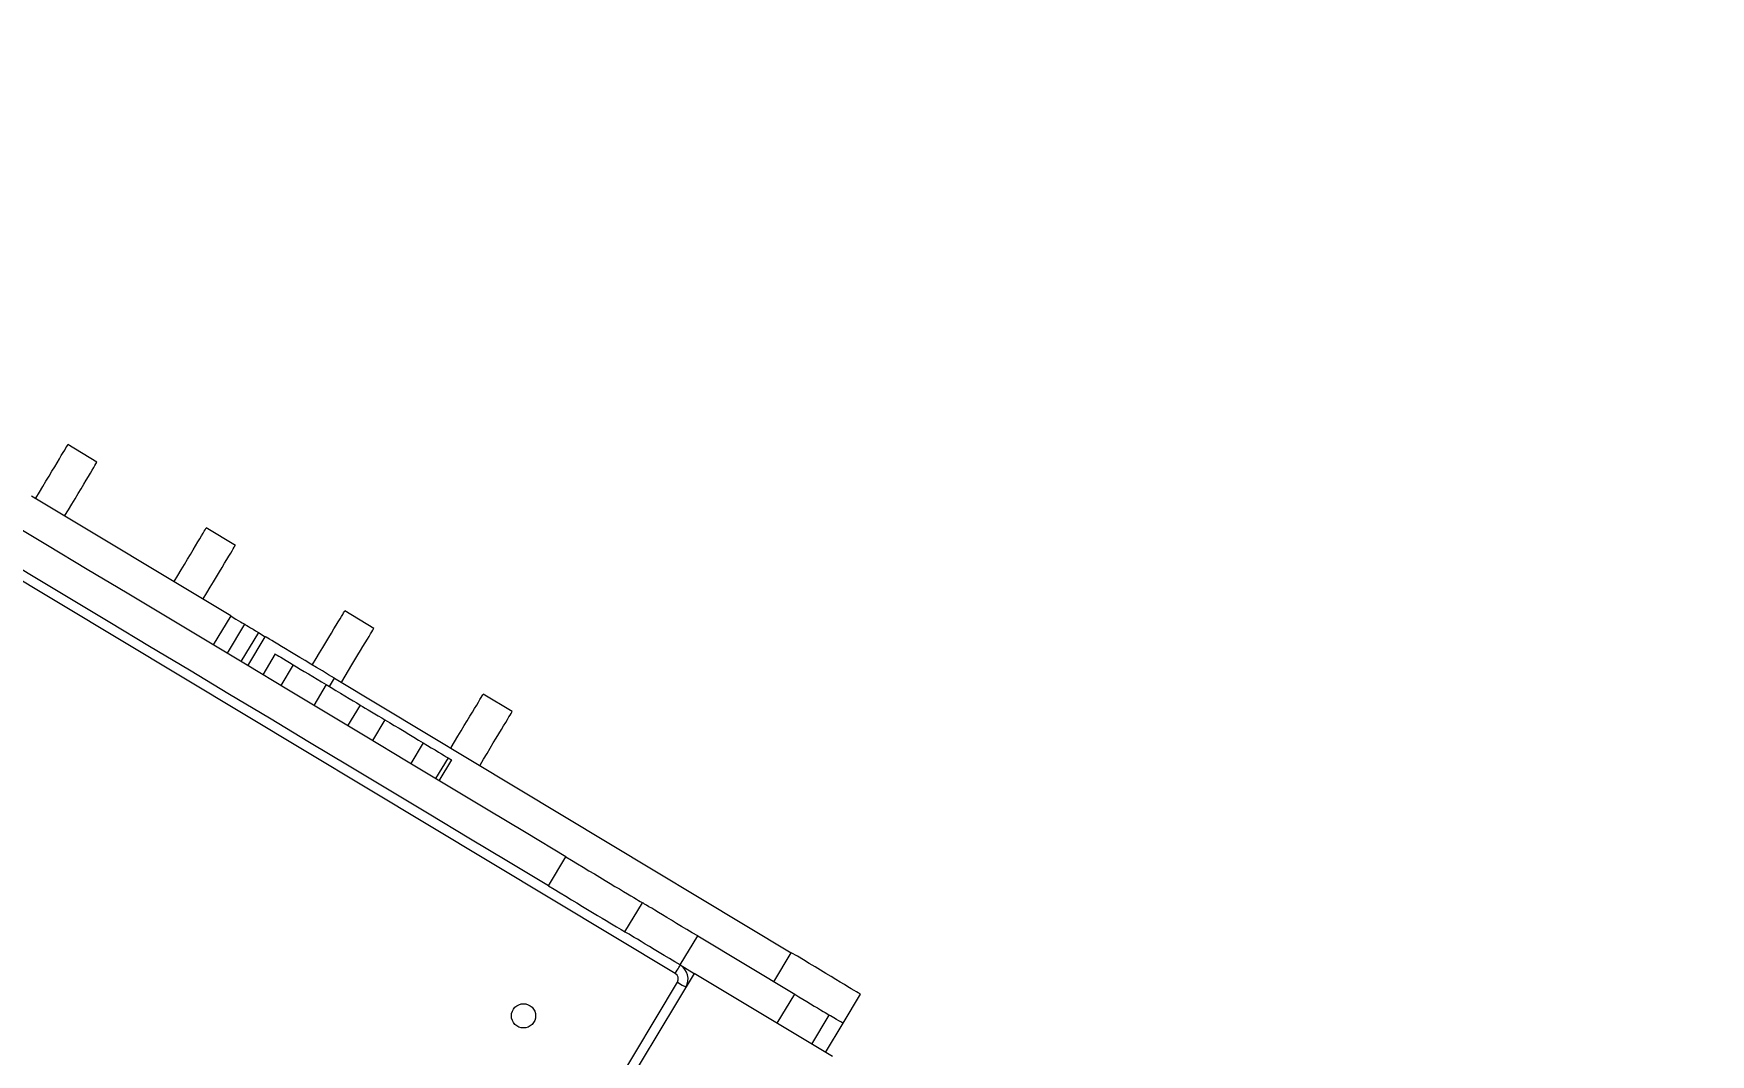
# Model space of a CAD drawing. Header units: millimetres. Extents: x -10374 to 11119, y -8221 to 9433.
# Drawn here: x -1518 to -480, y -1138 to -506 of the extents above; entities that cross this region are included whole.
import ezdxf

# ---------------------------------------------------------------- set-up
doc = ezdxf.new("R2010")
doc.units = ezdxf.units.MM
for name, color, linetype in [('DIKOM_ОБЪЕКТ', 7, 'Continuous'), ('DIKOM_РАЗМЕР_ЗОНА', 7, 'Continuous'), ('DIKOM_РАЗМЕР_ОБЪЕКТА', 7, 'Continuous')]:
    doc.layers.add(name, color=color, linetype=linetype)
doc.styles.add('style1', font='arial.ttf', dxfattribs={"width": 0.8})
doc.dimstyles.new('1-50', dxfattribs={"dimtxt": 300, "dimasz": 200, "dimexe": 100, "dimexo": 0, "dimgap": 100, "dimtad": 0, "dimdec": 0, "dimtxsty": 'style1', "dimcen": 0, "dimclrd": 7, "dimclre": 7, "dimadec": 1, "dimazin": 2, "dimtfac": 1, "dimtdec": 0, "dimtmove": 1, "dimatfit": 3, "dimfxl": 0, "dimlwd": 25, "dimlwe": 18, "dimarcsym": 0})

# ---------------------------------------------------------------- blocks, each defined once
blk = doc.blocks.new('*D16')
at = {"layer": 'Defpoints', "color": 0, "transparency": 16777216}
for p in [(-9045.1, 5161.7), (3694.5, 5161.7), (1813.2, -6719.9)]:
    blk.add_point(p, dxfattribs=at)
at = {"layer": 'DIKOM_РАЗМЕР_ОБЪЕКТА', "color": 7, "lineweight": 18, "transparency": 16777216}
for p, q in [((3694.5, 5161.7), (-9145.1, 5161.7)), ((1813.2, -6719.9), (-9145.1, -6719.9))]:
    blk.add_line(p, q, dxfattribs=at)
at = {"layer": 'DIKOM_РАЗМЕР_ОБЪЕКТА', "color": 7, "lineweight": 25, "transparency": 16777216}
for p, q in [((-9045.1, 4961.7), (-9045.1, -0.5)), ((-9045.1, -6519.9), (-9045.1, -1080.2))]:
    blk.add_line(p, q, dxfattribs=at)
at = {"layer": 'DIKOM_РАЗМЕР_ОБЪЕКТА', "color": 7, "transparency": 16777216}
for points in [[(-9078.4, 4961.7), (-9011.8, 4961.7), (-9045.1, 5161.7)], [(-9078.4, -6519.9), (-9011.8, -6519.9), (-9045.1, -6719.9)]]:
    blk.add_solid(points, dxfattribs=at)
at = {"layer": 'DIKOM_РАЗМЕР_ОБЪЕКТА', "color": 0, "transparency": 16777216, "insert": (-9045.1, -540.3), "char_height": 300, "attachment_point": 5, "rotation": 90, "style": 'style1'}
blk.add_mtext('11900', dxfattribs=at)
blk = doc.blocks.new('*D15')
at = {"layer": 'Defpoints', "color": 0, "transparency": 16777216}
for p in [(-5227.9, 8308.8), (9119.4, -1150.4), (-5227.9, -1991.8)]:
    blk.add_point(p, dxfattribs=at)
at = {"layer": 'DIKOM_РАЗМЕР_ОБЪЕКТА', "color": 7, "lineweight": 18, "transparency": 16777216}
for p, q in [((-5227.9, -1991.8), (-5227.9, 8408.8)), ((9119.4, -1150.4), (9119.4, 8408.8))]:
    blk.add_line(p, q, dxfattribs=at)
at = {"layer": 'DIKOM_РАЗМЕР_ОБЪЕКТА', "color": 7, "lineweight": 25, "transparency": 16777216}
for p, q in [((-5027.9, 8308.8), (187.4, 8308.8)), ((8919.4, 8308.8), (1267.2, 8308.8))]:
    blk.add_line(p, q, dxfattribs=at)
at = {"layer": 'DIKOM_РАЗМЕР_ОБЪЕКТА', "color": 7, "transparency": 16777216}
for points in [[(-5027.9, 8342.1), (-5027.9, 8275.4), (-5227.9, 8308.8)], [(8919.4, 8342.1), (8919.4, 8275.4), (9119.4, 8308.8)]]:
    blk.add_solid(points, dxfattribs=at)
at = {"layer": 'DIKOM_РАЗМЕР_ОБЪЕКТА', "color": 0, "transparency": 16777216, "insert": (727.3, 8308.8), "char_height": 300, "attachment_point": 5, "style": 'style1'}
blk.add_mtext('14350', dxfattribs=at)
blk = doc.blocks.new('*D14')
at = {"layer": 'Defpoints', "color": 0, "transparency": 16777216}
for p in [(-7515.9, 9236.3), (11119.4, -1423.4), (-7515.9, -2401.6)]:
    blk.add_point(p, dxfattribs=at)
at = {"layer": 'DIKOM_РАЗМЕР_ЗОНА', "color": 7, "lineweight": 18, "transparency": 16777216}
for p, q in [((-7515.9, -2401.6), (-7515.9, 9336.3)), ((11119.4, -1423.4), (11119.4, 9336.3))]:
    blk.add_line(p, q, dxfattribs=at)
at = {"layer": 'DIKOM_РАЗМЕР_ЗОНА', "color": 7, "lineweight": 25, "transparency": 16777216}
for p, q in [((-7315.9, 9236.3), (77.6, 9236.3)), ((10919.4, 9236.3), (1157.3, 9236.3))]:
    blk.add_line(p, q, dxfattribs=at)
at = {"layer": 'DIKOM_РАЗМЕР_ЗОНА', "color": 7, "transparency": 16777216}
for points in [[(-7315.9, 9269.7), (-7315.9, 9203), (-7515.9, 9236.3)], [(10919.4, 9269.7), (10919.4, 9203), (11119.4, 9236.3)]]:
    blk.add_solid(points, dxfattribs=at)
at = {"layer": 'DIKOM_РАЗМЕР_ЗОНА', "color": 0, "transparency": 16777216, "insert": (617.5, 9236.3), "char_height": 300, "attachment_point": 5, "style": 'style1'}
blk.add_mtext('18650', dxfattribs=at)
blk = doc.blocks.new('*D13')
at = {"layer": 'Defpoints', "color": 0, "transparency": 16777216}
for p in [(-10177, 7112.8), (3082.3, 7112.8), (2015.5, -8221.4)]:
    blk.add_point(p, dxfattribs=at)
at = {"layer": 'DIKOM_РАЗМЕР_ЗОНА', "color": 7, "lineweight": 18, "transparency": 16777216}
for p, q in [((3082.3, 7112.8), (-10277, 7112.8)), ((2015.5, -8221.4), (-10277, -8221.4))]:
    blk.add_line(p, q, dxfattribs=at)
at = {"layer": 'DIKOM_РАЗМЕР_ЗОНА', "color": 7, "lineweight": 25, "transparency": 16777216}
for p, q in [((-10177, 6912.8), (-10177, -14.4)), ((-10177, -8021.4), (-10177, -1094.2))]:
    blk.add_line(p, q, dxfattribs=at)
at = {"layer": 'DIKOM_РАЗМЕР_ЗОНА', "color": 7, "transparency": 16777216}
for points in [[(-10210.3, 6912.8), (-10143.6, 6912.8), (-10177, 7112.8)], [(-10210.3, -8021.4), (-10143.6, -8021.4), (-10177, -8221.4)]]:
    blk.add_solid(points, dxfattribs=at)
at = {"layer": 'DIKOM_РАЗМЕР_ЗОНА', "color": 0, "transparency": 16777216, "insert": (-10177, -554.3), "char_height": 300, "attachment_point": 5, "rotation": 90, "style": 'style1'}
blk.add_mtext('15300', dxfattribs=at)

msp = doc.modelspace()

# ---------------------------------------------------------------- linework, layer by layer
at = {"layer": 'DIKOM_ОБЪЕКТ', "color": 7, "linetype": 'Continuous', "lineweight": 15}
for p, q in [((-1120.8, -1088.2), (-1703.7, -738)), ((-1478.9, -771.5), (-1496.9, -760.7)), ((-1396.1, -866.8), (-1519.4, -792.7)), ((-1393.2, -823.1), (-1411.2, -812.2)), ((-1396.1, -866.8), (-1406.9, -884.8)), ((-1387.6, -871.9), (-1398.4, -889.9)), ((-1307.5, -874.6), (-1325.5, -863.7)), ((-1379, -877.1), (-1389.8, -895.1)), ((-1385.5, -897.7), (-1374.7, -879.7)), ((-1379, -877.1), (-1374.7, -879.7)), ((-1368.6, -890.3), (-1376.3, -903.2)), ((-1357.4, -897.1), (-1365.1, -909.9)), ((-1337, -909.3), (-1344.7, -922.2)), ((-1334.9, -910.6), (-1331.8, -905.4)), ((-1331.8, -905.4), (-1049, -1075.4)), ((-1315.9, -922), (-1323.7, -934.8)), ((-1221.8, -926.1), (-1239.8, -915.2)), ((-1300.6, -931.2), (-1308.3, -944)), ((-1276.9, -945.4), (-1284.6, -958.3)), ((-1261.5, -954.7), (-1269.3, -967.5)), ((-1267, -968.9), (-1259.2, -956)), ((-1199.4, -1034), (-1188.6, -1016)), ((-1152, -1062.4), (-1141.2, -1044.4)), ((-1117.8, -1083), (-1106.9, -1065)), ((-1106.9, -1065), (-1046.9, -1101.1)), ((-1059.8, -1093.4), (-1049, -1075.4)), ((-1109.2, -1088.2), (-1160.7, -1173.9)), ((-1117.8, -1083), (-1109.2, -1088.2)), ((-1023.5, -1139.7), (-1109.2, -1088.2)), ((-1161.7, -1164), (-1119.5, -1093.7)), ((-1057.8, -1119.1), (-1046.9, -1101.1)), ((-1016.9, -1119.1), (-1006.1, -1101.1)), ((-1036.3, -1132), (-1025.5, -1114)), ((-1027.8, -1137.1), (-1016.9, -1119.1))]:
    msp.add_line(p, q, dxfattribs=at)
at = {"layer": 'DIKOM_ОБЪЕКТ', "color": 7, "linetype": 'Continuous', "lineweight": 15, "flags": 128}
for points in [[(-1188.6, -1016), (-1213.2, -1001.2), (-1237.8, -986.4), (-1262.5, -971.6), (-1287.2, -956.8), (-1311.9, -941.9), (-1336.6, -927.1), (-1361.3, -912.2), (-1386, -897.4), (-1410.7, -882.5), (-1435.5, -867.6), (-1460.2, -852.8), (-1484.9, -838), (-1509.6, -823.1), (-1534.3, -808.3), (-1558.9, -793.5), (-1583.5, -778.7), (-1608.2, -763.9)], [(-1517, -794.2), (-1516.8, -793.9), (-1514.6, -790.2), (-1512.5, -786.7), (-1510.5, -783.4), (-1508.6, -780.2), (-1506.8, -777.2), (-1505.1, -774.4), (-1503.6, -771.9), (-1502.2, -769.5), (-1501, -767.5), (-1499.9, -765.6), (-1498.9, -764.1), (-1498.2, -762.8), (-1497.6, -761.9), (-1497.2, -761.2), (-1497, -760.8), (-1496.9, -760.7)], [(-1499, -805), (-1498.8, -804.7), (-1496.6, -801.1), (-1494.5, -797.6), (-1492.5, -794.2), (-1490.6, -791), (-1488.8, -788), (-1487.1, -785.3), (-1485.6, -782.7), (-1484.2, -780.4), (-1483, -778.3), (-1481.9, -776.5), (-1480.9, -774.9), (-1480.2, -773.7), (-1479.6, -772.7), (-1479.2, -772), (-1479, -771.6), (-1478.9, -771.5)], [(-1199.4, -1034), (-1224, -1019.2), (-1248.7, -1004.4), (-1273.3, -989.6), (-1298, -974.8), (-1322.7, -959.9), (-1347.4, -945.1), (-1372.1, -930.2), (-1396.8, -915.4), (-1421.6, -900.5), (-1446.3, -885.7), (-1471, -870.8), (-1495.7, -856), (-1520.4, -841.1), (-1545.1, -826.3), (-1569.7, -811.5), (-1594.4, -796.7), (-1619, -781.9)], [(-1431.3, -845.7), (-1431.1, -845.4), (-1428.9, -841.7), (-1426.8, -838.2), (-1424.8, -834.9), (-1422.9, -831.7), (-1421.1, -828.7), (-1419.4, -825.9), (-1417.9, -823.4), (-1416.5, -821), (-1415.2, -819), (-1414.1, -817.2), (-1413.2, -815.6), (-1412.5, -814.3), (-1411.9, -813.4), (-1411.5, -812.7), (-1411.2, -812.3), (-1411.2, -812.2)], [(-1413.3, -856.5), (-1413.1, -856.2), (-1410.9, -852.6), (-1408.8, -849.1), (-1406.8, -845.7), (-1404.9, -842.5), (-1403.1, -839.5), (-1401.4, -836.8), (-1399.9, -834.2), (-1398.5, -831.9), (-1397.2, -829.8), (-1396.1, -828), (-1395.2, -826.4), (-1394.5, -825.2), (-1393.9, -824.2), (-1393.5, -823.5), (-1393.2, -823.1), (-1393.2, -823.1)], [(-1396.1, -866.8), (-1394.5, -867.8), (-1392.9, -868.8), (-1391.4, -869.6), (-1390.1, -870.4), (-1389, -871.1), (-1388.2, -871.5), (-1387.7, -871.8), (-1387.6, -871.9)], [(-1387.6, -871.9), (-1387.4, -872), (-1386.9, -872.3), (-1386.1, -872.8), (-1385.1, -873.4), (-1383.8, -874.2), (-1382.3, -875.1), (-1380.7, -876.1), (-1379, -877.1)], [(-1345.6, -897.2), (-1345.4, -896.9), (-1343.2, -893.2), (-1341.1, -889.7), (-1339.1, -886.4), (-1337.2, -883.2), (-1335.4, -880.2), (-1333.7, -877.4), (-1332.2, -874.9), (-1330.8, -872.6), (-1329.5, -870.5), (-1328.4, -868.7), (-1327.5, -867.1), (-1326.7, -865.9), (-1326.2, -864.9), (-1325.8, -864.2), (-1325.5, -863.8), (-1325.5, -863.7)], [(-1331.8, -905.4), (-1335.6, -903.2), (-1339.3, -900.9), (-1342.9, -898.7), (-1346.5, -896.6), (-1350, -894.5), (-1353.3, -892.5), (-1356.4, -890.6), (-1359.4, -888.9), (-1362.2, -887.2), (-1364.7, -885.7), (-1367, -884.3), (-1369, -883.1), (-1370.7, -882.1), (-1372.1, -881.2), (-1373.2, -880.5), (-1374.1, -880), (-1374.5, -879.8), (-1374.7, -879.7)], [(-1327.6, -908), (-1327.4, -907.7), (-1325.2, -904.1), (-1323.1, -900.6), (-1321.1, -897.2), (-1319.2, -894), (-1317.4, -891), (-1315.7, -888.3), (-1314.2, -885.7), (-1312.8, -883.4), (-1311.5, -881.3), (-1310.4, -879.5), (-1309.5, -877.9), (-1308.7, -876.7), (-1308.2, -875.7), (-1307.8, -875), (-1307.5, -874.6), (-1307.5, -874.6)], [(-1368.6, -890.3), (-1368.5, -890.4), (-1368.1, -890.6), (-1367.4, -891.1), (-1366.4, -891.7), (-1365.1, -892.4), (-1363.5, -893.4), (-1361.7, -894.5), (-1359.7, -895.7), (-1357.4, -897.1)], [(-1357.4, -897.1), (-1355.3, -898.3), (-1353, -899.7), (-1350.6, -901.2), (-1348, -902.7), (-1345.3, -904.3), (-1342.6, -906), (-1339.8, -907.6), (-1337, -909.3)], [(-1337, -909.3), (-1334, -911.1), (-1331, -912.9), (-1328.1, -914.6), (-1325.4, -916.3), (-1322.7, -917.9), (-1320.3, -919.4), (-1318, -920.7), (-1315.9, -922)], [(-1315.9, -922), (-1314.5, -922.9), (-1312.8, -923.9), (-1310.9, -925), (-1308.9, -926.2), (-1306.8, -927.5), (-1304.7, -928.7), (-1302.6, -930), (-1300.6, -931.2)], [(-1259.8, -948.7), (-1259.7, -948.4), (-1257.5, -944.7), (-1255.4, -941.3), (-1253.4, -937.9), (-1251.5, -934.7), (-1249.7, -931.7), (-1248, -928.9), (-1246.4, -926.4), (-1245.1, -924.1), (-1243.8, -922), (-1242.7, -920.2), (-1241.8, -918.6), (-1241, -917.4), (-1240.4, -916.4), (-1240, -915.7), (-1239.8, -915.3), (-1239.8, -915.2)], [(-1300.6, -931.2), (-1297.8, -932.9), (-1294.9, -934.6), (-1291.9, -936.4), (-1288.8, -938.2), (-1285.8, -940.1), (-1282.8, -941.9), (-1279.8, -943.7), (-1276.9, -945.4)], [(-1241.8, -959.5), (-1241.7, -959.2), (-1239.5, -955.6), (-1237.4, -952.1), (-1235.4, -948.7), (-1233.5, -945.5), (-1231.7, -942.6), (-1230, -939.8), (-1228.4, -937.2), (-1227.1, -934.9), (-1225.8, -932.8), (-1224.7, -931), (-1223.8, -929.4), (-1223, -928.2), (-1222.4, -927.2), (-1222, -926.5), (-1221.8, -926.1), (-1221.8, -926.1)], [(-1276.9, -945.4), (-1274.3, -947), (-1271.9, -948.5), (-1269.6, -949.8), (-1267.5, -951.1), (-1265.6, -952.2), (-1264, -953.2), (-1262.6, -954), (-1261.5, -954.7)], [(-1261.5, -954.7), (-1260.5, -955.3), (-1259.8, -955.7), (-1259.4, -956), (-1259.2, -956)], [(-1188.6, -1016), (-1185, -1018.1), (-1181.4, -1020.3), (-1177.9, -1022.4), (-1174.3, -1024.6), (-1170.9, -1026.6), (-1167.5, -1028.7), (-1164.3, -1030.6), (-1161.1, -1032.5), (-1158.2, -1034.3), (-1155.4, -1035.9), (-1152.9, -1037.5), (-1150.5, -1038.9), (-1148.4, -1040.1), (-1146.5, -1041.3), (-1144.9, -1042.2), (-1143.6, -1043), (-1142.6, -1043.6), (-1141.8, -1044.1), (-1141.4, -1044.4), (-1141.2, -1044.4)], [(-1199.4, -1034), (-1195.8, -1036.1), (-1192.2, -1038.3), (-1188.7, -1040.4), (-1185.1, -1042.6), (-1181.7, -1044.6), (-1178.3, -1046.7), (-1175.1, -1048.6), (-1172, -1050.5), (-1169, -1052.3), (-1166.2, -1053.9), (-1163.7, -1055.5), (-1161.3, -1056.9), (-1159.2, -1058.1), (-1157.3, -1059.3), (-1155.8, -1060.2), (-1154.4, -1061), (-1153.4, -1061.6), (-1152.6, -1062.1), (-1152.2, -1062.4), (-1152, -1062.4)], [(-1106.9, -1065), (-1110.3, -1063), (-1113.6, -1061), (-1116.9, -1059.1), (-1120.1, -1057.2), (-1123.1, -1055.3), (-1126, -1053.6), (-1128.7, -1052), (-1131.2, -1050.5), (-1133.4, -1049.1), (-1135.4, -1047.9), (-1137.2, -1046.9), (-1138.6, -1046), (-1139.8, -1045.3), (-1140.6, -1044.8), (-1141.1, -1044.5), (-1141.2, -1044.4)], [(-1117.8, -1083), (-1121.1, -1081), (-1124.4, -1079), (-1127.7, -1077.1), (-1130.9, -1075.2), (-1133.9, -1073.3), (-1136.8, -1071.6), (-1139.5, -1070), (-1142, -1068.5), (-1144.3, -1067.1), (-1146.3, -1065.9), (-1148, -1064.9), (-1149.4, -1064), (-1150.6, -1063.3), (-1151.4, -1062.8), (-1151.9, -1062.5), (-1152, -1062.4)], [(-1006.1, -1101.1), (-1006.3, -1101), (-1006.8, -1100.7), (-1007.6, -1100.2), (-1008.7, -1099.6), (-1010.1, -1098.7), (-1011.9, -1097.7), (-1013.9, -1096.5), (-1016.1, -1095.1), (-1018.7, -1093.6), (-1021.4, -1091.9), (-1024.4, -1090.1), (-1027.6, -1088.2), (-1030.9, -1086.3), (-1034.3, -1084.2), (-1037.9, -1082), (-1041.5, -1079.8), (-1045.2, -1077.6), (-1049, -1075.4)], [(-1120.8, -1088.2), (-1120.2, -1087.2), (-1119.7, -1086.2), (-1119.1, -1085.3), (-1118.7, -1084.6), (-1118.3, -1083.9), (-1118, -1083.4), (-1117.8, -1083.1), (-1117.8, -1083)], [(-1119.5, -1093.7), (-1118.5, -1094.3), (-1117.5, -1094.9), (-1116.6, -1095.4), (-1115.8, -1095.9), (-1115.2, -1096.2), (-1114.7, -1096.5), (-1114.4, -1096.7), (-1114.3, -1096.8)], [(-1046.9, -1101.1), (-1044.4, -1102.7), (-1041.8, -1104.2), (-1039.3, -1105.7), (-1037, -1107.1), (-1034.8, -1108.4), (-1032.7, -1109.6), (-1030.9, -1110.7), (-1029.3, -1111.7), (-1028, -1112.5), (-1026.9, -1113.1), (-1026.1, -1113.6), (-1025.7, -1113.9), (-1025.5, -1114)], [(-1016.9, -1119.1), (-1017.1, -1119), (-1017.6, -1118.7), (-1018.4, -1118.2), (-1019.5, -1117.6), (-1021, -1116.7), (-1022.7, -1115.7), (-1024.7, -1114.5), (-1025.5, -1114)], [(-1016.9, -1119.1), (-1017.1, -1119), (-1017.6, -1118.7), (-1018.4, -1118.2), (-1019.5, -1117.6), (-1021, -1116.7), (-1022.7, -1115.7), (-1024.7, -1114.5), (-1025.5, -1114)]]:
    msp.add_lwpolyline(points, dxfattribs=at)
at = {"layer": 'DIKOM_ОБЪЕКТ', "color": 7, "linetype": 'Continuous', "lineweight": 15}
msp.add_circle((-1214.8, -1114.5), 7.5, dxfattribs=at)
for radius in [4, 10]:
    msp.add_arc((-1122.9, -1091.6), radius, 329, 59, dxfattribs=at)

# ---------------------------------------------------------------- dimensions: what is measured, and where the dimension line sits
at = {"layer": 'DIKOM_РАЗМЕР_ЗОНА'}
for base, p1, p2, angle, text, picture, middle in [((-7515.9, 9236.3), (11119.4, -1423.4), (-7515.9, -2401.6), 180, '18650', '*D14', (617.5, 9236.3)), ((-10177, 7112.8), (2015.5, -8221.4), (3082.3, 7112.8), 270, '15300', '*D13', (-10177, -554.3))]:
    dim = msp.add_linear_dim(base=base, p1=p1, p2=p2, angle=angle, text=text, dimstyle='1-50', override={"dimscale": 1, "dimtix": 0, "dimtofl": 1, "dimtmove": 1, "dimatfit": 3}, dxfattribs=at)
    dim.commit()
    dim.dimension.update_dxf_attribs({"geometry": picture, "text_midpoint": middle, "dimtype": 160})
at = {"layer": 'DIKOM_РАЗМЕР_ОБЪЕКТА'}
for base, p1, p2, angle, text, picture, middle in [((-5227.9, 8308.8), (9119.4, -1150.4), (-5227.9, -1991.8), 180, '14350', '*D15', (727.3, 8308.8)), ((-9045.1, 5161.7), (1813.2, -6719.9), (3694.5, 5161.7), 270, '11900', '*D16', (-9045.1, -540.3))]:
    dim = msp.add_linear_dim(base=base, p1=p1, p2=p2, angle=angle, text=text, dimstyle='1-50', override={"dimscale": 1, "dimtix": 0, "dimtofl": 1, "dimtmove": 1, "dimatfit": 3}, dxfattribs=at)
    dim.commit()
    dim.dimension.update_dxf_attribs({"geometry": picture, "text_midpoint": middle, "dimtype": 160})

doc.saveas('drawing.dxf')
